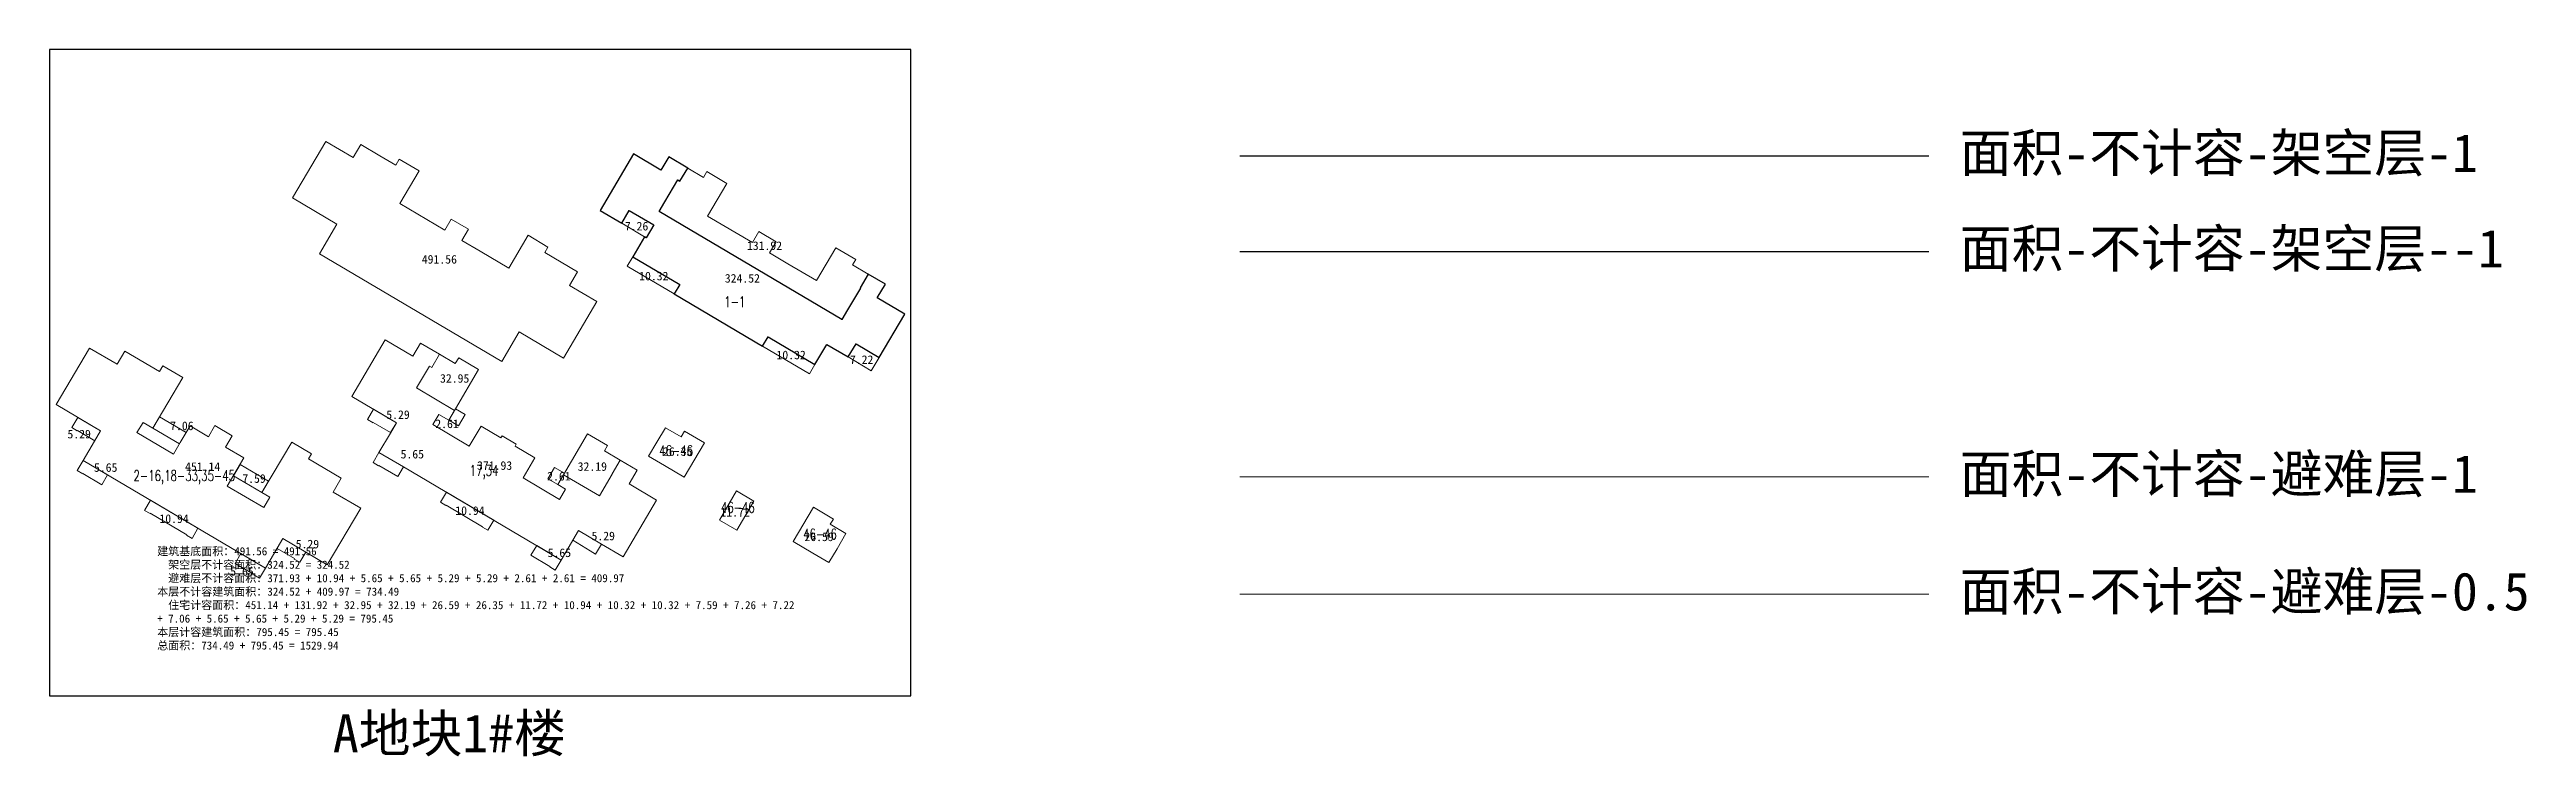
# Model space of a CAD drawing. Header units: millimetres. Extents: x 786568 to 786894, y 387341 to 387693.
# Drawn here: x 786568.3 to 786894.1, y 387341.5 to 387434.4 of the extents above; entities outside this region: 4.
import ezdxf
from ezdxf.enums import TextEntityAlignment as Align

# ---------------------------------------------------------------- set-up
doc = ezdxf.new("R2010")
doc.units = ezdxf.units.MM
doc.linetypes.add('252000', pattern=[1.5, 0.5, -0.5, 0.5])
for name, color, linetype in [('$计算结果', 7, 'Continuous'), ('$面积结果', 7, 'Continuous'), ('面积-不计容-架空层--1', 215, 'Continuous'), ('面积-不计容-架空层-1', 215, 'Continuous')]:
    doc.layers.add(name, color=color, linetype=linetype)
doc.layers.add('打印图框', color=252, linetype='Continuous', plot=False)
for name, color, linetype, lineweight in [('标注层', 1, 'Continuous', 0), ('面积-不计容-避难层-0.5', 6, 'Continuous', 0), ('面积-不计容-避难层-1', 6, 'Continuous', 0), ('面积-基底-基底-1', 11, 'Continuous', 0), ('面积-计容-住宅-0.5', 1, 'Continuous', 0), ('面积-计容-住宅-1', 1, 'Continuous', 0)]:
    doc.layers.add(name, color=color, linetype=linetype, lineweight=lineweight)
doc.styles.add('dw', font='simhei.ttf')
doc.styles.add('HZ3', font='txt.shx', dxfattribs={"width": 0.7, "bigfont": 'hztxt.shx'})

msp = doc.modelspace()

# ---------------------------------------------------------------- linework, layer by layer
at = {"layer": '打印图框', "color": 6, "ltscale": 0.5}
msp.add_lwpolyline([(786568.25, 387349.47), (786681.56, 387349.47), (786681.56, 387434.45), (786568.25, 387434.45)], close=True, dxfattribs=at)
at = {"layer": '面积-不计容-架空层--1'}
msp.add_lwpolyline([(786724.85, 387407.91), (786815.51, 387407.91)], dxfattribs=at)
at = {"layer": '面积-不计容-架空层-1'}
msp.add_lwpolyline([(786648.44, 387413.14), (786649.2, 387414.42), (786650.9, 387417.3), (786650.96, 387417.26), (786651.2, 387417.12), (786652.22, 387418.84), (786649.72, 387420.32), (786648.7, 387418.6), (786645.09, 387420.73), (786640.69, 387413.29), (786643.53, 387411.61), (786644.52, 387413.28), (786647.74, 387411.38), (786646.75, 387409.71), (786646.55, 387409.83), (786644.99, 387407.2), (786651.16, 387403.56), (786650.43, 387402.32), (786662.06, 387395.44), (786662.79, 387396.68), (786668.96, 387393.04), (786670.52, 387395.67), (786673.32, 387394.02), (786674.36, 387395.77), (786677.41, 387393.97), (786680.77, 387399.65), (786677.15, 387401.79), (786678.22, 387403.6), (786675.98, 387404.92), (786674.91, 387403.11), (786674.95, 387403.09), (786673.26, 387400.21), (786672.5, 387398.93, -1.722112), (786672.48, 387398.92, -0.580682), (786672.5, 387398.93)], format="xyb", close=True, dxfattribs=at)
msp.add_lwpolyline([(786724.85, 387420.47), (786815.51, 387420.47)], dxfattribs=at)
at = {"layer": '面积-不计容-避难层-0.5'}
msp.add_lwpolyline([(786724.85, 387362.81), (786815.51, 387362.81)], dxfattribs=at)
at = {"layer": '面积-不计容-避难层-1'}
for points in [[(786648.11, 387375.18), (786644.5, 387377.32), (786645.56, 387379.12), (786643.33, 387380.45), (786642.26, 387378.64), (786642.3, 387378.61), (786640.6, 387375.74), (786635.88, 387378.53), (786635.11, 387377.24), (786636.15, 387376.63), (786635.35, 387375.28), (786630.57, 387378.11), (786632.12, 387380.75), (786629.5, 387382.29), (786629.66, 387382.55), (786627.8, 387383.65), (786627.64, 387383.39), (786625.03, 387384.94), (786624.38, 387383.84), (786623.47, 387382.3), (786618.68, 387385.13), (786619.48, 387386.47), (786620.77, 387385.71), (786621.53, 387387), (786616.55, 387389.95), (786618.25, 387392.82), (786618.55, 387392.65), (786619.56, 387394.37), (786617.07, 387395.84), (786616.05, 387394.12), (786612.43, 387396.26), (786608.04, 387388.82), (786613.89, 387385.36), (786613.11, 387384.02), (786611.6, 387381.48), (786614.83, 387379.58), (786635.57, 387367.32), (786637.86, 387371.2), (786640.88, 387369.42), (786643.72, 387367.74)], [(786610.84, 387385.42), (786613.13, 387384.07), (786613.89, 387385.36), (786610.88, 387387.14), (786610.09, 387385.8), (786610.82, 387385.38)], [(786622.95, 387386.45), (786621.65, 387387.21), (786620.77, 387385.71), (786622.06, 387384.95)], [(786611.57, 387379.77), (786611.54, 387379.72), (786610.82, 387380.15), (786611.6, 387381.48), (786614.83, 387379.58), (786614.06, 387378.29)], [(786636, 387378.74), (786634.71, 387379.5), (786633.82, 387378), (786635.11, 387377.24)], [(786626.71, 387372.56), (786620.47, 387376.25), (786619.68, 387374.91), (786620.41, 387374.48), (786620.43, 387374.53), (786625.22, 387371.7), (786625.2, 387371.66), (786625.92, 387371.23)], [(786639.39, 387368.55), (786637.1, 387369.91), (786637.86, 387371.2), (786640.88, 387369.42), (786640.09, 387368.08), (786639.37, 387368.51)], [(786634.09, 387366.46), (786634.06, 387366.42), (786634.79, 387365.99), (786635.57, 387367.32), (786632.35, 387369.23), (786631.59, 387367.94)]]:
    msp.add_lwpolyline(points, close=True, dxfattribs=at)
msp.add_lwpolyline([(786724.85, 387378.27), (786815.51, 387378.27)], dxfattribs=at)
at = {"layer": '面积-基底-基底-1'}
msp.add_lwpolyline([(786624.92, 387407.93), (786624.92, 387407.93), (786622.51, 387409.35), (786623.37, 387410.82), (786621.1, 387412.16), (786620.24, 387410.7), (786614.33, 387414.19), (786616.87, 387418.49), (786614.26, 387420.04), (786613.8, 387419.26), (786611.73, 387420.48), (786609.23, 387421.96), (786608.22, 387420.24), (786604.6, 387422.37), (786600.21, 387414.93), (786606.06, 387411.47), (786603.77, 387407.6), (786627.74, 387393.44), (786630.03, 387397.31), (786635.89, 387393.86), (786640.28, 387401.3), (786636.66, 387403.43), (786637.73, 387405.24), (786633.43, 387407.78), (786633.83, 387408.47), (786631.22, 387410.02), (786628.67, 387405.71)], close=True, dxfattribs=at)
at = {"layer": '面积-计容-住宅-0.5', "linetype": '252000', "ltscale": 5}
msp.add_lwpolyline([(786724.85, 387676.43), (786815.51, 387676.43)], dxfattribs=at)
at = {"layer": '面积-计容-住宅-1'}
msp.add_lwpolyline([(786724.85, 387689.64), (786815.51, 387689.64)], dxfattribs=at)
for points in [[(786657.36, 387416.85), (786654.74, 387418.4), (786654.28, 387417.62), (786652.22, 387418.84), (786651.2, 387417.12), (786650.96, 387417.26), (786650.9, 387417.3), (786649.2, 387414.42), (786648.44, 387413.14), (786672.5, 387398.93), (786673.26, 387400.21), (786674.95, 387403.09), (786674.91, 387403.11), (786675.98, 387404.92), (786673.91, 387406.14), (786674.32, 387406.83), (786671.7, 387408.38), (786669.16, 387404.07), (786665.41, 387406.29), (786665.41, 387406.29), (786663, 387407.71), (786663.86, 387409.18), (786661.59, 387410.52), (786660.72, 387409.06), (786654.82, 387412.55)], [(786644.52, 387413.28), (786643.53, 387411.61), (786646.75, 387409.71), (786647.74, 387411.38)], [(786644.99, 387407.2), (786644.26, 387405.96), (786650.43, 387402.32), (786651.16, 387403.56)], [(786662.79, 387396.68), (786662.06, 387395.44), (786668.23, 387391.8), (786668.96, 387393.04)], [(786593.83, 387380.76), (786591.42, 387382.18), (786592.28, 387383.64), (786590.01, 387384.99), (786589.15, 387383.52), (786586.74, 387384.95), (786585.45, 387382.78), (786584.55, 387381.25), (786579.76, 387384.07), (786580.56, 387385.42), (786581.85, 387384.65), (786585.78, 387391.32), (786583.17, 387392.86), (786582.71, 387392.09), (786578.14, 387394.78), (786577.13, 387393.06), (786573.51, 387395.2), (786569.12, 387387.76), (786574.97, 387384.3), (786574.18, 387382.97), (786572.68, 387380.43), (786596.65, 387366.27), (786598.94, 387370.14), (786601.96, 387368.36), (786604.8, 387366.68), (786609.19, 387374.12), (786605.57, 387376.26), (786606.64, 387378.07), (786602.34, 387380.61), (786602.74, 387381.3), (786600.13, 387382.84), (786596.19, 387376.18), (786597.22, 387375.57), (786596.43, 387374.23), (786591.64, 387377.05)], [(786624.71, 387392.38), (786622.09, 387393.92), (786621.63, 387393.15), (786619.56, 387394.37), (786618.55, 387392.65), (786618.25, 387392.82), (786616.55, 387389.95), (786621.53, 387387), (786621.65, 387387.21)], [(786677.41, 387393.97), (786674.36, 387395.77), (786673.32, 387394.02), (786676.37, 387392.22)], [(786571.92, 387384.36), (786574.21, 387383.01), (786574.97, 387384.3), (786571.96, 387386.08), (786571.17, 387384.75), (786571.89, 387384.32)], [(786582.73, 387386.15), (786581.85, 387384.65), (786585.34, 387382.59), (786585.45, 387382.78), (786586.23, 387384.09)], [(786643.33, 387380.45), (786641.26, 387381.67), (786641.67, 387382.36), (786639.05, 387383.9), (786635.88, 387378.53), (786640.6, 387375.74), (786642.3, 387378.61), (786642.26, 387378.64)], [(786654.42, 387382.73), (786651.8, 387384.28), (786651.34, 387383.5), (786649.28, 387384.72), (786648.15, 387382.81), (786647.07, 387380.99), (786649.15, 387379.75), (786651.75, 387378.22)], [(786572.64, 387378.71), (786572.62, 387378.66), (786571.89, 387379.09), (786572.68, 387380.43), (786575.9, 387378.52), (786575.14, 387377.23)], [(786593.32, 387379.9), (786592.44, 387378.4), (786596.19, 387376.18), (786597.08, 387377.68)], [(786660.92, 387375.06), (786658.65, 387376.4), (786656.39, 387372.58), (786658.66, 387371.23)], [(786587.78, 387371.51), (786581.55, 387375.19), (786580.76, 387373.85), (786581.49, 387373.43), (786581.51, 387373.47), (786586.3, 387370.64), (786586.27, 387370.6), (786587, 387370.17)], [(786673.04, 387370.8), (786670.97, 387372.02), (786671.38, 387372.71), (786668.76, 387374.26), (786666.1, 387369.75), (786668.7, 387368.21), (786670.78, 387366.98), (786671.86, 387368.8)], [(786600.47, 387367.5), (786598.18, 387368.85), (786598.94, 387370.14), (786601.96, 387368.36), (786601.17, 387367.03), (786600.44, 387367.45)], [(786595.17, 387365.4), (786595.14, 387365.36), (786595.86, 387364.93), (786596.65, 387366.27), (786593.43, 387368.17), (786592.67, 387366.88)]]:
    msp.add_lwpolyline(points, close=True, dxfattribs=at)

# ---------------------------------------------------------------- texts
at = {"layer": '$计算结果', "insert": (786582.42, 387362.22), "char_height": 1.06217, "width": 84.9814, "attachment_point": 4, "style": 'dw'}
msp.add_mtext('建筑基底面积：491.56 = 491.56\\P  架空层不计容面积：324.52 = 324.52\\P  避难层不计容面积：371.93 + 10.94 + 5.65 + 5.65 + 5.29 + 5.29 + 2.61 + 2.61 = 409.97\\P本层不计容建筑面积：324.52 + 409.97 = 734.49\\P  住宅计容面积：451.14 + 131.92 + 32.95 + 32.19 + 26.59 + 26.35 + 11.72 + 10.94 + 10.32 + 10.32 + 7.59 + 7.26 + 7.22 + 7.06 + 5.65 + 5.65 + 5.29 + 5.29 = 795.45\\P本层计容建筑面积：795.45 = 795.45\\P总面积：734.49 + 795.45 = 1529.94', dxfattribs=at)
at = {"layer": '$面积结果', "color": 1, "style": 'dw'}
for s, p in [('7.26', (786643.95, 387410.66)), ('131.92', (786660.01, 387408.09)), ('10.32', (786645.83, 387404.1)), ('10.32', (786663.9, 387393.72)), ('7.22', (786673.56, 387393.1)), ('32.95', (786619.63, 387390.64)), ('5.29', (786570.61, 387383.32)), ('7.06', (786584.12, 387384.4)), ('5.65', (786574.1, 387378.92)), ('451.14', (786586.09, 387379.04)), ('32.19', (786637.74, 387379.05)), ('26.35', (786648.97, 387381.03)), ('7.59', (786593.62, 387377.47)), ('10.94', (786582.71, 387372.19)), ('11.72', (786656.53, 387373.04)), ('5.29', (786600.64, 387368.86)), ('26.59', (786667.58, 387369.81)), ('5.65', (786592.04, 387365.26))]:
    msp.add_text(s, height=1.133, dxfattribs=at).set_placement(p)
at = {"layer": '$面积结果', "color": 11, "style": 'dw'}
msp.add_text('491.56', height=1.133, dxfattribs=at).set_placement((786617.23, 387406.3))
at = {"layer": '$面积结果', "color": 215, "style": 'dw'}
msp.add_text('324.52', height=1.133, dxfattribs=at).set_placement((786657.1, 387403.8))
at = {"layer": '$面积结果', "color": 6, "style": 'dw'}
for s, p in [('5.29', (786612.56, 387385.87)), ('2.61', (786619.01, 387384.67)), ('5.65', (786614.44, 387380.68)), ('371.93', (786624.5, 387379.18)), ('2.61', (786633.73, 387377.78)), ('10.94', (786621.64, 387373.25)), ('5.29', (786639.56, 387369.92)), ('5.65', (786633.79, 387367.71))]:
    msp.add_text(s, height=1.133, dxfattribs=at).set_placement(p)
at = {"layer": '打印图框', "color": 6, "ltscale": 0.5, "style": 'dw'}
msp.add_text('A地块1#楼', height=5, dxfattribs=at).set_placement((786605.53, 387342.05))
at = {"layer": '标注层', "color": 1, "lineweight": 0, "style": 'HZ3', "width": 0.7}
for s, p in [('1-1', (786658.42, 387401.28)), ('17,34', (786625.43, 387378.88)), ('46-46', (786650.69, 387381.7)), ('2-16,18-33,35-45', (786585.98, 387378.21)), ('46-46', (786658.81, 387374.24)), ('46-46', (786669.62, 387370.74))]:
    msp.add_text(s, height=1.4, dxfattribs=at).set_placement(p, align=Align.MIDDLE)
at = {"layer": '面积-不计容-架空层--1', "style": 'dw'}
msp.add_text('面积-不计容-架空层--1', height=5, dxfattribs=at).set_placement((786819.58, 387405.79))
at = {"layer": '面积-不计容-架空层-1', "style": 'dw'}
msp.add_text('面积-不计容-架空层-1', height=5, dxfattribs=at).set_placement((786819.58, 387418.36))
at = {"layer": '面积-不计容-避难层-0.5', "style": 'dw'}
msp.add_text('面积-不计容-避难层-0.5', height=5, dxfattribs=at).set_placement((786819.58, 387360.7))
at = {"layer": '面积-不计容-避难层-1', "style": 'dw'}
msp.add_text('面积-不计容-避难层-1', height=5, dxfattribs=at).set_placement((786819.58, 387376.16))
at = {"layer": '面积-计容-住宅-0.5', "style": 'dw'}
msp.add_text('面积-计容-住宅-0.5', height=5, dxfattribs=at).set_placement((786819.58, 387674.32))
at = {"layer": '面积-计容-住宅-1', "style": 'dw'}
msp.add_text('面积-计容-住宅-1', height=5, dxfattribs=at).set_placement((786819.58, 387687.52))

doc.saveas('drawing.dxf')
